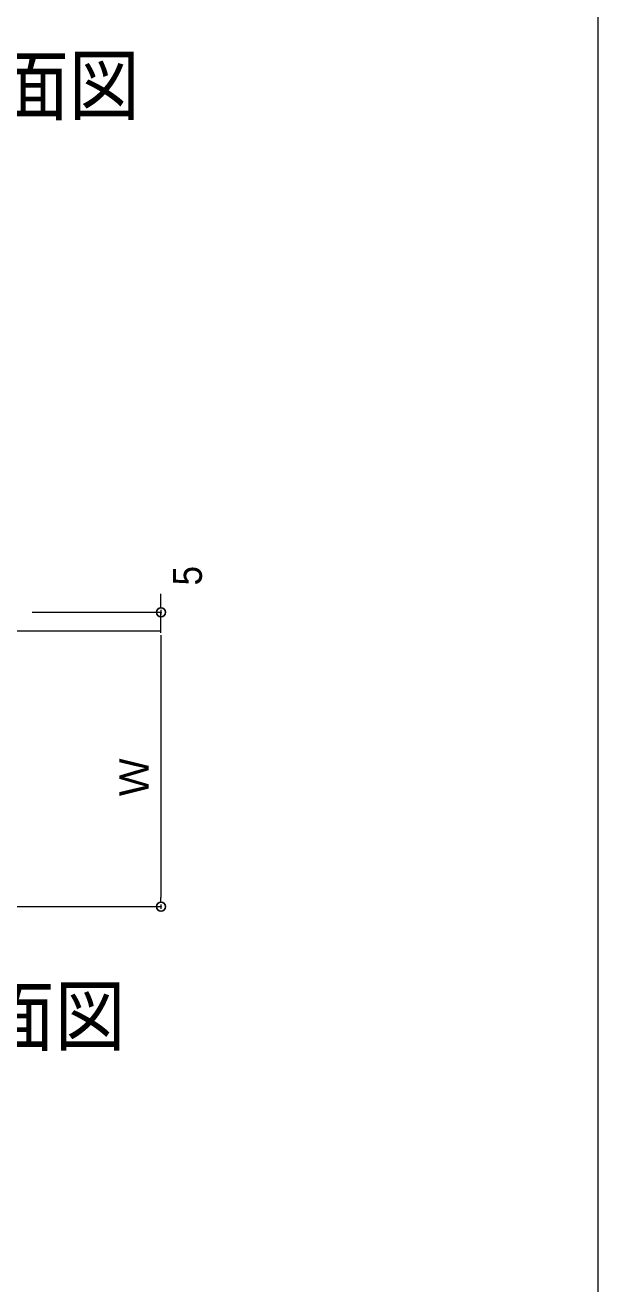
# Model space of a CAD drawing. Units: millimetres, scale not verified. Extents: x -1200 to 1200, y -342 to 342.
# Drawn here: x 467.5 to 498.6, y -242.8 to -174.4 of the extents above; entities that cross this region are included whole.
import ezdxf
from ezdxf.enums import TextEntityAlignment as Align

# ---------------------------------------------------------------- set-up
doc = ezdxf.new("R2010")
doc.units = ezdxf.units.MM
doc.header["$PDMODE"] = 32
doc.header["$PDSIZE"] = 0.5
for name, color, linetype, lineweight in [('0-0_一般', 7, 'Continuous', 9), ('0-1_0', 7, 'Continuous', 9), ('0-3_寸法', 7, 'Continuous', 9)]:
    doc.layers.add(name, color=color, linetype=linetype, lineweight=lineweight)
doc.layers.add('0-A_Defpoints', color=7, linetype='Continuous')
doc.styles.add('Osaka', font='')
doc.styles.add('ＭＳ ゴシック', font='')
doc.styles.get('Osaka').set_extended_font_data('Osaka')
doc.styles.get('ＭＳ ゴシック').set_extended_font_data('MS Gothic')

# ---------------------------------------------------------------- blocks, each defined once
blk = doc.blocks.new('_DOT')
at = {"layer": '0-1_0'}
for p, q in [((-2.5, 0), (-5, 0)), ((-1.25, 0), (1.25, 0))]:
    blk.add_line(p, q, dxfattribs=at)

msp = doc.modelspace()

# ---------------------------------------------------------------- linework, layer by layer
at = {"layer": '0-0_一般'}
msp.add_lwpolyline([(98.607, 1.558), (498.607, 1.558), (498.607, -258.442), (98.607, -258.442)], close=True, dxfattribs=at)
at = {"layer": '0-3_寸法'}
for p, q in [((474.878, -205.808), (474.878, -205.307)), ((467.878, -206.308), (474.878, -206.308)), ((474.878, -207.308), (474.878, -206.308)), ((458.681, -207.308), (474.878, -207.308)), ((467.878, -207.308), (474.878, -207.308)), ((474.878, -207.809), (474.878, -221.807)), ((474.878, -207.809), (474.878, -208.31)), ((461.2, -222.308), (474.878, -222.308))]:
    msp.add_line(p, q, dxfattribs=at)
at = {"layer": '0-A_Defpoints'}
for p in [(474.878, -206.308), (474.878, -222.308)]:
    msp.add_point(p, dxfattribs=at)

# ---------------------------------------------------------------- block references
at = {"layer": '0-3_寸法', "xscale": 0.1001489, "yscale": 0.1001489}
for p, rotation in [((474.878, -206.308), 270), ((474.878, -207.308), 90), ((474.878, -207.308), 90), ((474.878, -222.308), 270)]:
    msp.add_blockref('_DOT', p, dxfattribs=dict(at, rotation=rotation))

# ---------------------------------------------------------------- texts
at = {"layer": '0-0_一般', "style": 'ＭＳ ゴシック', "width": 0.9}
for s, p in [('正面図', (462.181, -180.169)), ('水平断面図', (453.714, -230.753))]:
    msp.add_text(s, height=3.134, dxfattribs=at).set_placement(p, align=Align.BOTTOM_LEFT)
at = {"layer": '0-3_寸法', "style": 'Osaka', "width": 0.9}
msp.add_text('5', height=1.576, rotation=90, dxfattribs=at).set_placement((477.575, -204.848), align=Align.BOTTOM_LEFT)
at = {"layer": '0-3_寸法', "style": 'Osaka'}
msp.add_text('Ｗ', height=1.576, rotation=90, dxfattribs=at).set_placement((474.678, -216.351), align=Align.BOTTOM_LEFT)

doc.saveas('drawing.dxf')
